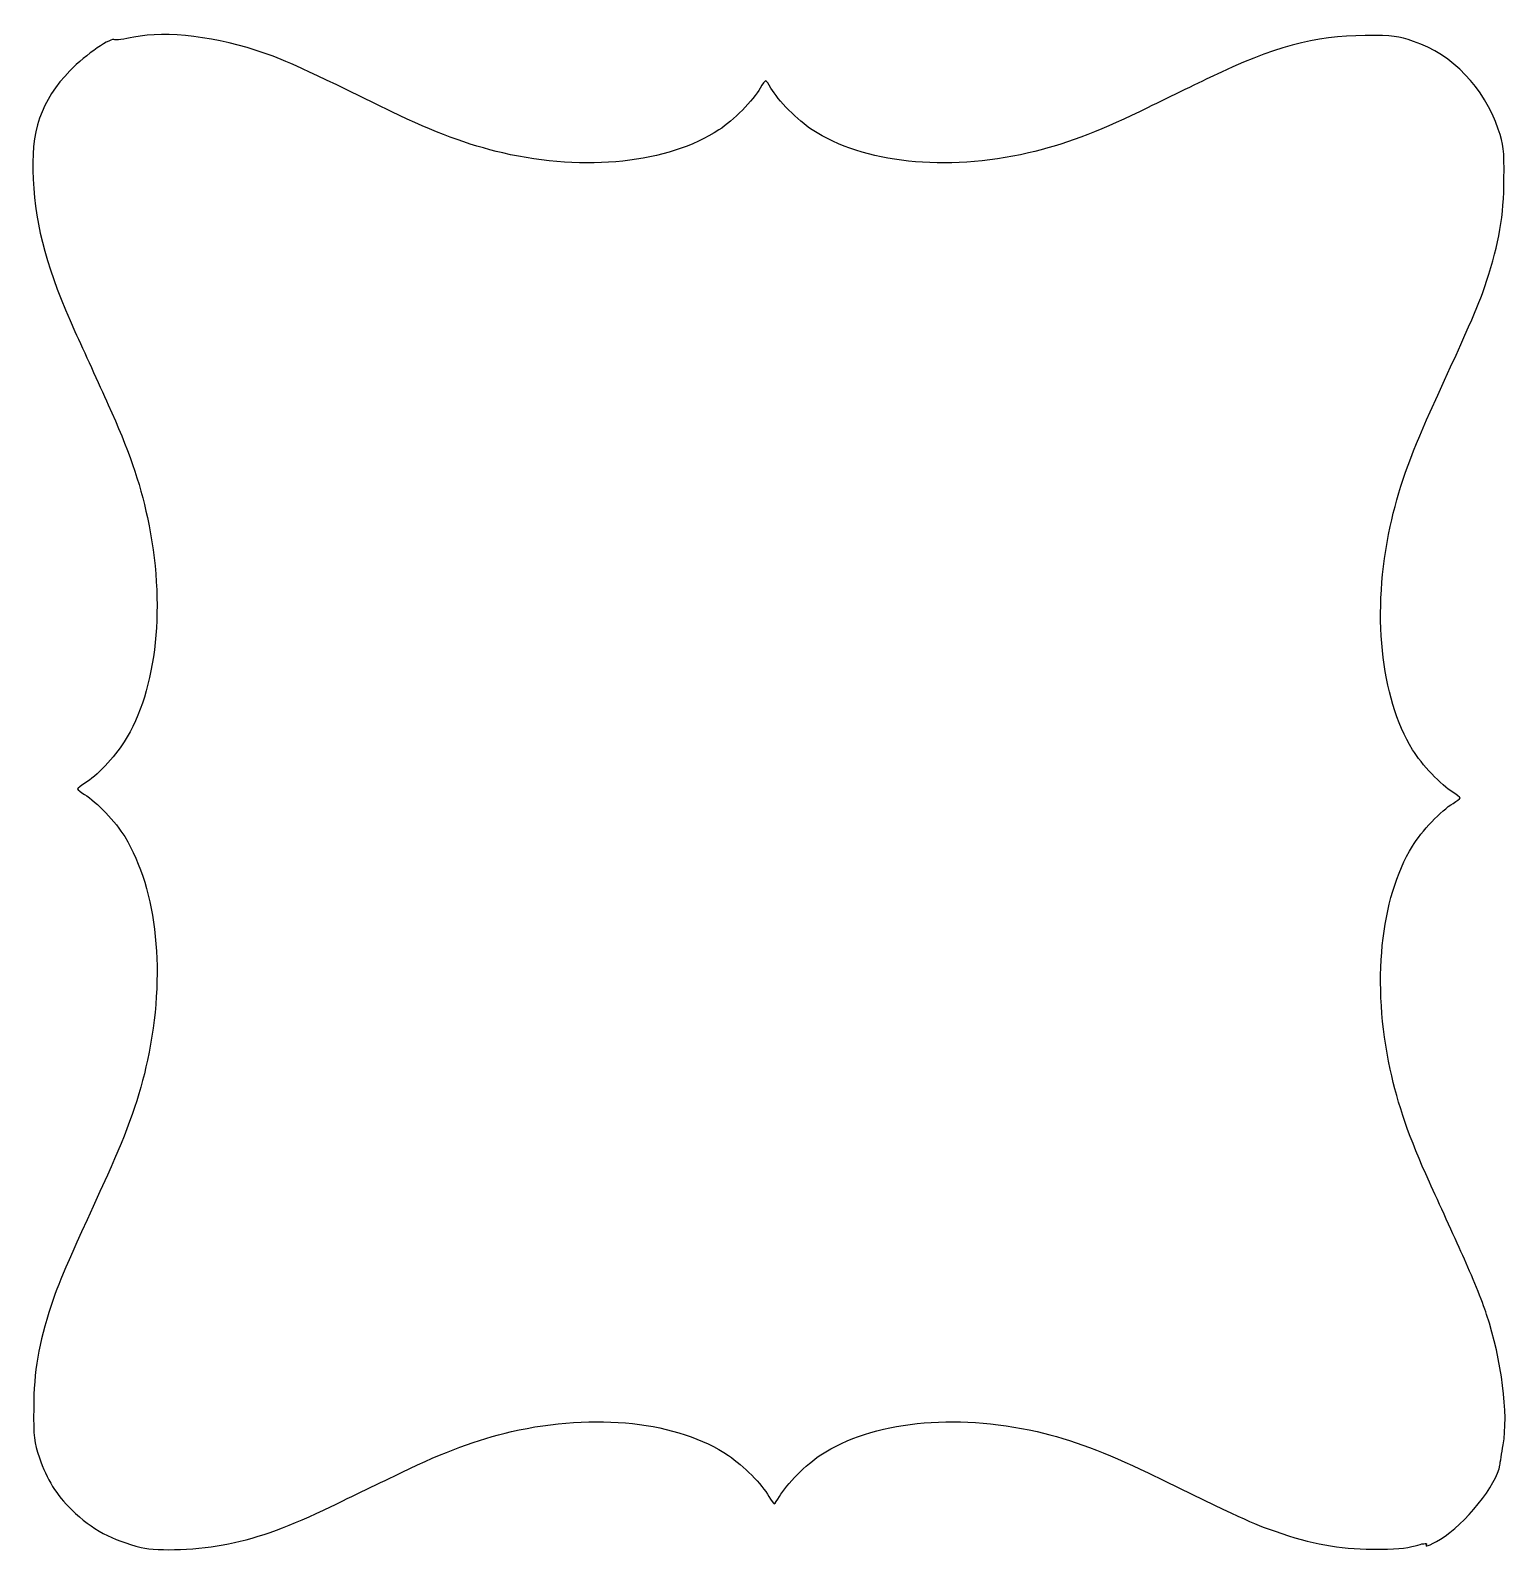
# Model space of a CAD drawing. Header units: centimetres. Extents: x -16.7 to 14.7, y -17.9 to 14.4.
import ezdxf

# ---------------------------------------------------------------- set-up
doc = ezdxf.new("R2010")
doc.units = ezdxf.units.CM
doc.header["$MEASUREMENT"] = 0
doc.layers.add('Layer 1', color=7, linetype='Continuous')

msp = doc.modelspace()

# ---------------------------------------------------------------- linework, layer by layer
at = {"layer": 'Layer 1'}
msp.add_open_spline([(-14.37431, -17.81045), (-14.9994, -17.66046), (-15.41588, -17.43536), (-15.85334, -17.01104), (-15.85334, -17.01104), (-16.17862, -16.69553), (-16.38093, -16.36899), (-16.53882, -15.90459), (-16.53882, -15.90459), (-16.65484, -15.56336), (-16.66454, -15.47974), (-16.66147, -14.84766), (-16.66147, -14.84766), (-16.65764, -14.0603), (-16.55997, -13.48407), (-16.29239, -12.67016), (-16.29239, -12.67016), (-16.13839, -12.20172), (-16.00117, -11.88429), (-15.09257, -9.89463), (-15.09257, -9.89463), (-14.66446, -8.95714), (-14.40596, -8.21573), (-14.2423, -7.45592), (-14.2423, -7.45592), (-13.84851, -5.62777), (-14.02928, -3.84867), (-14.72533, -2.70185), (-14.72533, -2.70185), (-14.91087, -2.39616), (-15.3305, -1.95475), (-15.57785, -1.80508), (-15.57785, -1.80508), (-15.6598, -1.75549), (-15.72686, -1.7028), (-15.72686, -1.68799), (-15.72686, -1.68799), (-15.72686, -1.67318), (-15.65981, -1.62039), (-15.57785, -1.57067), (-15.57785, -1.57067), (-15.32553, -1.4176), (-14.94307, -1.01701), (-14.73638, -0.68931), (-14.73638, -0.68931), (-14.03469, 0.42318), (-13.84631, 2.24155), (-14.2423, 4.07993), (-14.2423, 4.07993), (-14.40412, 4.8312), (-14.65243, 5.54595), (-15.07614, 6.48018), (-15.07614, 6.48018), (-15.27624, 6.92138), (-15.59496, 7.62318), (-15.7844, 8.03975), (-15.7844, 8.03975), (-16.36207, 9.31), (-16.61683, 10.23547), (-16.67429, 11.27244), (-16.67429, 11.27244), (-16.7305, 12.28666), (-16.50541, 12.95007), (-15.8914, 13.5799), (-15.8914, 13.5799), (-15.55299, 13.92703), (-15.00274, 14.30589), (-14.93643, 14.23743), (-14.93643, 14.23743), (-14.92297, 14.22354), (-14.73963, 14.24822), (-14.529, 14.29228), (-14.529, 14.29228), (-13.83512, 14.43744), (-12.75132, 14.30416), (-11.738, 13.94904), (-11.738, 13.94904), (-11.28428, 13.79004), (-10.97683, 13.64836), (-9.04971, 12.71028), (-9.04971, 12.71028), (-8.14169, 12.26827), (-7.42359, 12.00139), (-6.68766, 11.83241), (-6.68766, 11.83241), (-4.92557, 11.42782), (-3.18045, 11.61413), (-2.09349, 12.32289), (-2.09349, 12.32289), (-1.78761, 12.52234), (-1.36052, 12.954), (-1.21446, 13.21131), (-1.21446, 13.21131), (-1.16643, 13.29592), (-1.1154, 13.36516), (-1.10105, 13.36516), (-1.10105, 13.36516), (-1.08671, 13.36516), (-1.03567, 13.29593), (-0.98764, 13.21131), (-0.98764, 13.21131), (-0.84158, 12.954), (-0.41448, 12.52234), (-0.10861, 12.32289), (-0.10861, 12.32289), (0.97835, 11.61413), (2.72348, 11.42782), (4.48556, 11.83241), (4.48556, 11.83241), (5.22028, 12.00111), (5.93851, 12.26785), (6.84761, 12.70964), (6.84761, 12.70964), (7.27967, 12.9196), (7.95296, 13.24637), (8.34382, 13.43578), (8.34382, 13.43578), (9.69349, 14.08984), (10.56314, 14.32516), (11.64494, 14.32903), (11.64494, 14.32903), (12.24788, 14.33119), (12.34388, 14.31959), (12.67654, 14.20444), (12.67654, 14.20444), (13.50748, 13.91681), (14.17248, 13.22685), (14.47426, 12.33925), (14.47426, 12.33925), (14.59028, 11.99802), (14.59998, 11.9144), (14.5969, 11.28232), (14.5969, 11.28232), (14.59307, 10.49497), (14.4954, 9.91874), (14.22782, 9.10482), (14.22782, 9.10482), (14.07381, 8.63638), (13.9366, 8.31895), (13.028, 6.32928), (13.028, 6.32928), (12.59989, 5.39179), (12.34139, 4.65038), (12.17773, 3.89057), (12.17773, 3.89057), (11.78586, 2.0713), (11.96631, 0.26953), (12.65279, -0.85271), (12.65279, -0.85271), (12.84597, -1.16851), (13.26406, -1.60947), (13.51328, -1.76027), (13.51328, -1.76027), (13.59523, -1.80986), (13.66229, -1.86255), (13.66229, -1.87736), (13.66229, -1.87736), (13.66229, -1.89217), (13.59523, -1.94486), (13.51328, -1.99445), (13.51328, -1.99445), (13.26294, -2.14593), (12.84563, -2.58676), (12.6503, -2.90608), (12.6503, -2.90608), (11.96521, -4.02604), (11.78577, -5.82563), (12.17773, -7.6453), (12.17773, -7.6453), (12.33955, -8.39657), (12.58786, -9.11132), (13.01157, -10.04555), (13.01157, -10.04555), (13.21167, -10.48675), (13.53039, -11.18855), (13.71983, -11.60512), (13.71983, -11.60512), (13.90927, -12.02169), (14.13783, -12.58618), (14.22775, -12.85955), (14.22775, -12.85955), (14.54926, -13.83703), (14.69442, -14.97841), (14.58018, -15.63068), (14.58018, -15.63068), (14.54845, -15.81187), (14.5166, -16.00657), (14.50941, -16.06334), (14.50941, -16.06334), (14.45935, -16.45873), (13.75682, -17.33412), (13.24965, -17.63307), (13.24965, -17.63307), (12.99261, -17.78458), (12.9031, -17.81633), (12.94895, -17.73974), (12.94895, -17.73974), (12.96306, -17.71618), (12.85596, -17.73193), (12.71095, -17.77476), (12.71095, -17.77476), (12.51826, -17.83167), (12.27455, -17.85143), (11.80541, -17.84818), (11.80541, -17.84818), (11.07202, -17.84309), (10.51926, -17.74223), (9.72929, -17.46935), (9.72929, -17.46935), (9.27313, -17.31178), (8.97643, -17.17532), (7.031, -16.22832), (7.031, -16.22832), (6.12298, -15.78631), (5.40488, -15.51943), (4.66895, -15.35045), (4.66895, -15.35045), (2.90686, -14.94586), (1.16174, -15.13217), (0.07478, -15.84093), (0.07478, -15.84093), (-0.2311, -16.04038), (-0.65819, -16.47204), (-0.80425, -16.72935), (-0.80425, -16.72935), (-0.85228, -16.81397), (-0.90331, -16.8832), (-0.91766, -16.8832), (-0.91766, -16.8832), (-0.932, -16.8832), (-0.98314, -16.81397), (-1.03129, -16.72935), (-1.03129, -16.72935), (-1.18012, -16.46785), (-1.568, -16.07366), (-1.88856, -15.85815), (-1.88856, -15.85815), (-2.96433, -15.13492), (-4.72307, -14.94147), (-6.50427, -15.35045), (-6.50427, -15.35045), (-7.23192, -15.51753), (-7.9242, -15.77389), (-8.82907, -16.21136), (-8.82907, -16.21136), (-9.2564, -16.41796), (-9.93614, -16.74702), (-10.33962, -16.94261), (-10.33962, -16.94261), (-11.20126, -17.3603), (-11.85169, -17.59733), (-12.51744, -17.73625), (-12.51744, -17.73625), (-13.13459, -17.86503), (-14.00241, -17.89973), (-14.37432, -17.81049), (-14.37432, -17.81049), (-14.37432, -17.81049), (-14.37431, -17.81045), (-14.37431, -17.81045)], degree=3, knots=[0, 0, 0, 0, 0.01515152, 0.01515152, 0.01515152, 0.01515152, 0.03030303, 0.03030303, 0.03030303, 0.03030303, 0.04545455, 0.04545455, 0.04545455, 0.04545455, 0.06060606, 0.06060606, 0.06060606, 0.06060606, 0.07575758, 0.07575758, 0.07575758, 0.07575758, 0.09090909, 0.09090909, 0.09090909, 0.09090909, 0.10606061, 0.10606061, 0.10606061, 0.10606061, 0.12121212, 0.12121212, 0.12121212, 0.12121212, 0.13636364, 0.13636364, 0.13636364, 0.13636364, 0.15151515, 0.15151515, 0.15151515, 0.15151515, 0.16666667, 0.16666667, 0.16666667, 0.16666667, 0.18181818, 0.18181818, 0.18181818, 0.18181818, 0.1969697, 0.1969697, 0.1969697, 0.1969697, 0.21212121, 0.21212121, 0.21212121, 0.21212121, 0.22727273, 0.22727273, 0.22727273, 0.22727273, 0.24242424, 0.24242424, 0.24242424, 0.24242424, 0.25757576, 0.25757576, 0.25757576, 0.25757576, 0.27272727, 0.27272727, 0.27272727, 0.27272727, 0.28787879, 0.28787879, 0.28787879, 0.28787879, 0.3030303, 0.3030303, 0.3030303, 0.3030303, 0.31818182, 0.31818182, 0.31818182, 0.31818182, 0.33333333, 0.33333333, 0.33333333, 0.33333333, 0.34848485, 0.34848485, 0.34848485, 0.34848485, 0.36363636, 0.36363636, 0.36363636, 0.36363636, 0.37878788, 0.37878788, 0.37878788, 0.37878788, 0.39393939, 0.39393939, 0.39393939, 0.39393939, 0.40909091, 0.40909091, 0.40909091, 0.40909091, 0.42424242, 0.42424242, 0.42424242, 0.42424242, 0.43939394, 0.43939394, 0.43939394, 0.43939394, 0.45454545, 0.45454545, 0.45454545, 0.45454545, 0.46969697, 0.46969697, 0.46969697, 0.46969697, 0.48484848, 0.48484848, 0.48484848, 0.48484848, 0.5, 0.5, 0.5, 0.5, 0.51515152, 0.51515152, 0.51515152, 0.51515152, 0.53030303, 0.53030303, 0.53030303, 0.53030303, 0.54545455, 0.54545455, 0.54545455, 0.54545455, 0.56060606, 0.56060606, 0.56060606, 0.56060606, 0.57575758, 0.57575758, 0.57575758, 0.57575758, 0.59090909, 0.59090909, 0.59090909, 0.59090909, 0.60606061, 0.60606061, 0.60606061, 0.60606061, 0.62121212, 0.62121212, 0.62121212, 0.62121212, 0.63636364, 0.63636364, 0.63636364, 0.63636364, 0.65151515, 0.65151515, 0.65151515, 0.65151515, 0.66666667, 0.66666667, 0.66666667, 0.66666667, 0.68181818, 0.68181818, 0.68181818, 0.68181818, 0.6969697, 0.6969697, 0.6969697, 0.6969697, 0.71212121, 0.71212121, 0.71212121, 0.71212121, 0.72727273, 0.72727273, 0.72727273, 0.72727273, 0.74242424, 0.74242424, 0.74242424, 0.74242424, 0.75757576, 0.75757576, 0.75757576, 0.75757576, 0.77272727, 0.77272727, 0.77272727, 0.77272727, 0.78787879, 0.78787879, 0.78787879, 0.78787879, 0.8030303, 0.8030303, 0.8030303, 0.8030303, 0.81818182, 0.81818182, 0.81818182, 0.81818182, 0.83333333, 0.83333333, 0.83333333, 0.83333333, 0.84848485, 0.84848485, 0.84848485, 0.84848485, 0.86363636, 0.86363636, 0.86363636, 0.86363636, 0.87878788, 0.87878788, 0.87878788, 0.87878788, 0.89393939, 0.89393939, 0.89393939, 0.89393939, 0.90909091, 0.90909091, 0.90909091, 0.90909091, 0.92424242, 0.92424242, 0.92424242, 0.92424242, 0.93939394, 0.93939394, 0.93939394, 0.93939394, 0.95454545, 0.95454545, 0.95454545, 0.95454545, 0.96969697, 0.96969697, 0.96969697, 0.96969697, 1, 1, 1, 1], dxfattribs=at)

doc.saveas('drawing.dxf')
